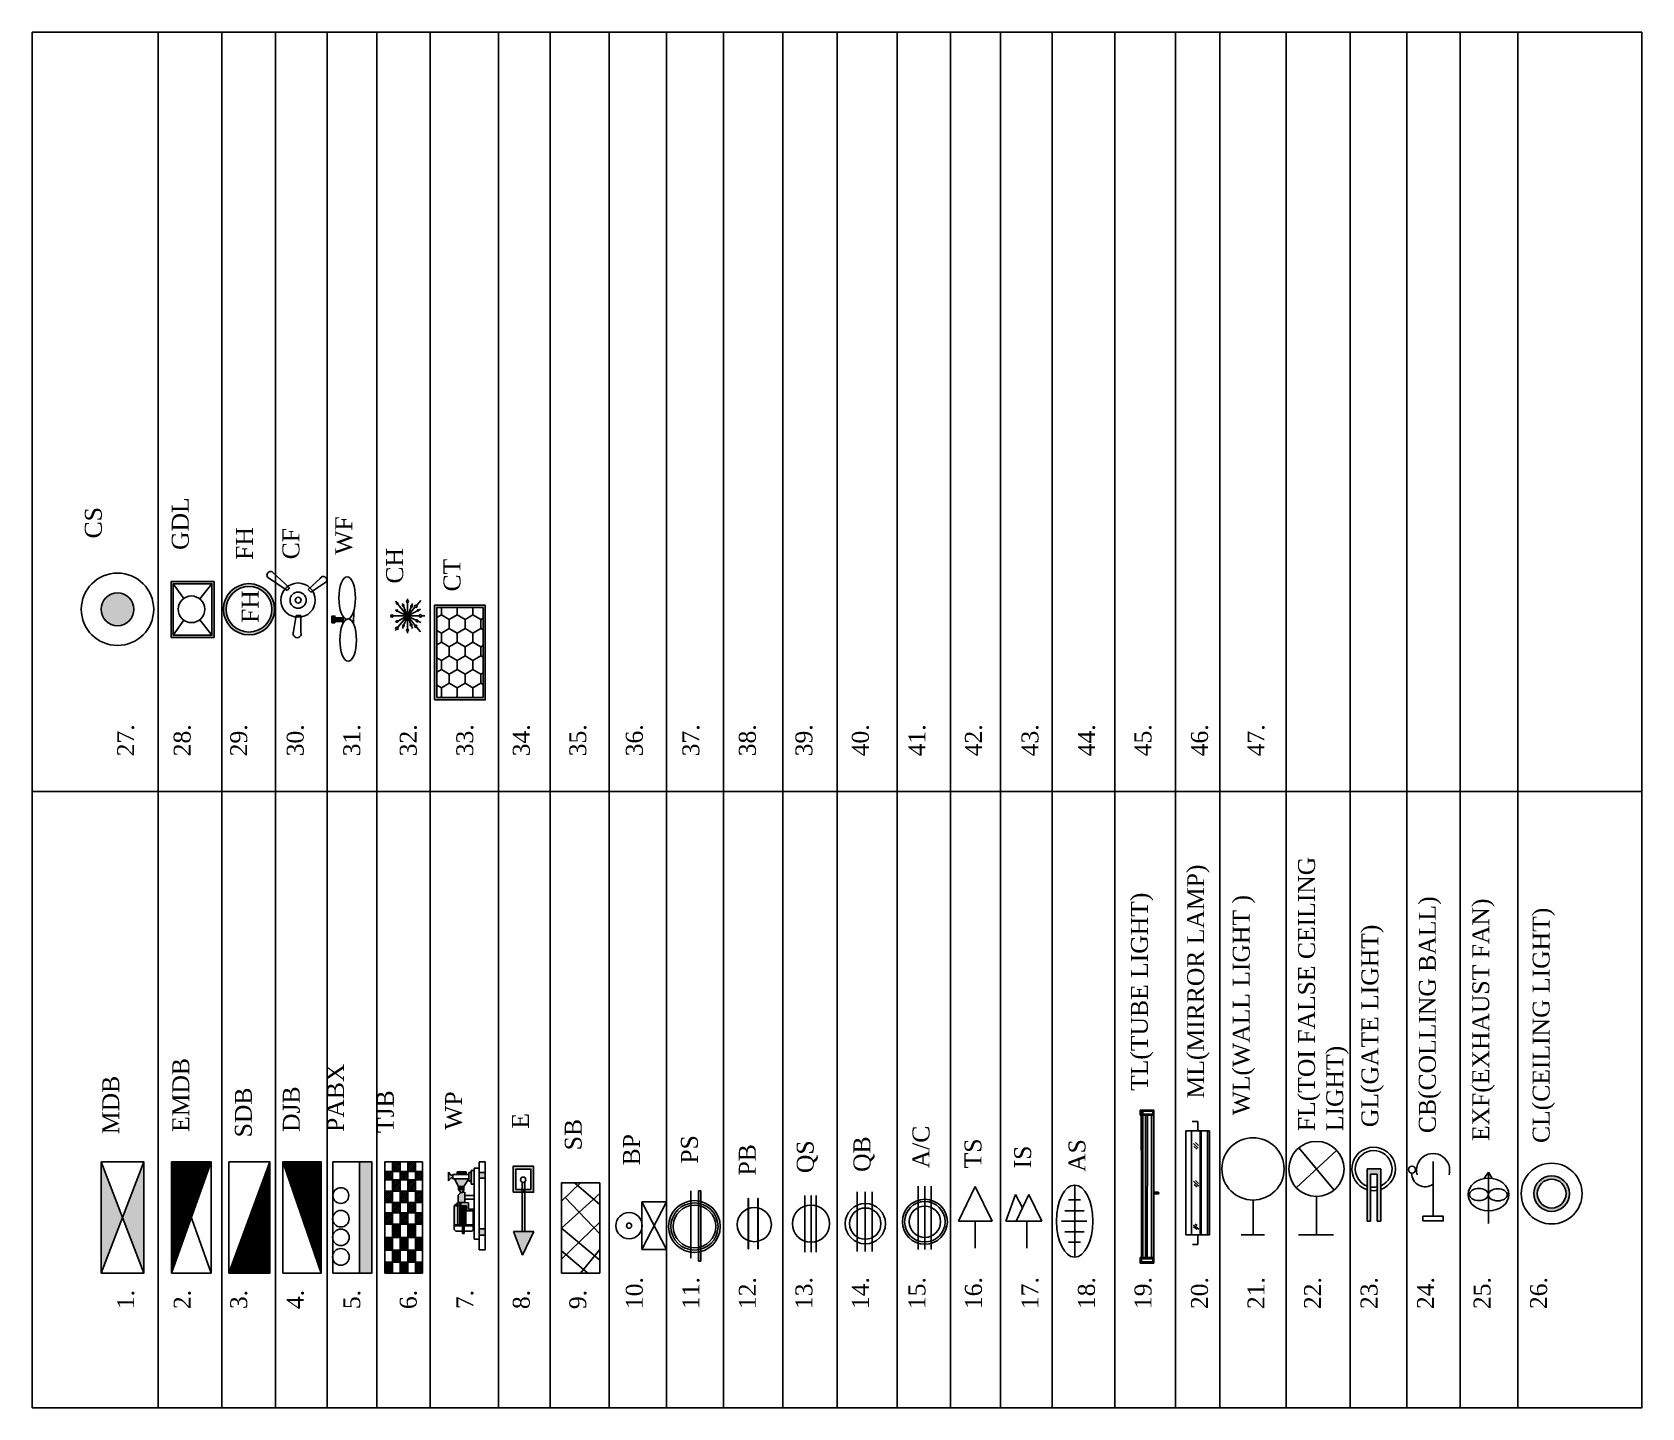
# Model space of a CAD drawing. Header units: inches. Extents: x -864 to 7238, y 1071 to 2315.
# Drawn here: x 6949 to 7233.9, y 1429.8 to 1673.4 of the extents above; entities that cross this region are included whole.
import ezdxf

# ---------------------------------------------------------------- set-up
doc = ezdxf.new("R2010")
doc.units = ezdxf.units.IN
for name, color, linetype in [('AC', 52, 'Continuous'), ('AS', 11, 'Continuous'), ('BP', 6, 'Continuous'), ('CL', 20, 'Continuous'), ('CS', 90, 'Continuous'), ('DJB', 130, 'Continuous'), ('Door', 201, 'Continuous'), ('E', 10, 'Continuous'), ('EMDB', 90, 'Continuous'), ('EXF', 184, 'Continuous'), ('FL', 10, 'Continuous'), ('GDL', 244, 'Continuous'), ('IS', 193, 'Continuous'), ('Layer1', 6, 'Continuous'), ('MDB', 1, 'Continuous'), ('PABX', 66, 'Continuous'), ('PB', 170, 'Continuous'), ('PS', 22, 'Continuous'), ('QB', 40, 'Continuous'), ('QS', 20, 'Continuous'), ('SB', 5, 'Continuous'), ('SDB', 14, 'Continuous'), ('tj', 106, 'Continuous'), ('TJB', 16, 'Continuous'), ('TL', 6, 'Continuous'), ('TS', 21, 'Continuous'), ('WL', 130, 'Continuous')]:
    doc.layers.add(name, color=color, linetype=linetype)
doc.styles.get("Standard").update_dxf_attribs({"font": 'times.ttf'})
pattern_1 = [(135, (7131.7482, 1248.16971), (-0.08838835, -0.08838835), [])]

# ---------------------------------------------------------------- blocks, each defined once
blk = doc.blocks.new('CF')
for p, q in [((6037.72, 1830.31), (6039.92, 1833.58)), ((6038.16, 1829.89), (6040.97, 1832.88)), ((6033.29, 1828.68), (6030.07, 1829.25)), ((6037.72, 1830.31), (6038.16, 1829.89)), ((6029.84, 1827.84), (6029.83, 1827.84)), ((6033.29, 1827.89), (6030.33, 1827.85)), ((6033.29, 1828.68), (6033.29, 1827.89)), ((6037.88, 1826.54), (6037.39, 1826.07)), ((6037.39, 1826.07), (6039.04, 1823.62)), ((6037.88, 1826.54), (6039.82, 1824.44))]:
    blk.add_line(p, q)
for radius in [3.04, 1.43, 0.523]:
    blk.add_circle((6035.99, 1828.35), radius)
for centre, radius, start, end in [((6040.43, 1833.24), 0.633, 316.8291, 156.5651), ((6030.07, 1828.52), 0.723, 70.015, 290.2697), ((6039.58, 1823.89), 0.604, 205.9029, 67.2743)]:
    blk.add_arc(centre, radius, start, end)
at = {"insert": (6043.22, 1831.13), "char_height": 3, "width": 24.2063, "attachment_point": 1}
blk.add_mtext('{\\fTimes New Roman|b0|i0|c0|p18;CF}', dxfattribs=at)

msp = doc.modelspace()

# ---------------------------------------------------------------- hatches: boundary and pattern name
at = {"layer": 'BP'}
h = msp.add_hatch(color=256, dxfattribs=at)
h.paths.add_polyline_path([(7029.21, 1555.14), (7029.21, 1571.89), (7020.21, 1571.89), (7020.21, 1555.14)])
h.paths.add_polyline_path([(7028.81, 1555.54), (7028.81, 1571.49), (7020.61, 1571.49), (7020.61, 1555.54)], flags=16)
h = msp.add_hatch(dxfattribs=at)
h.set_pattern_fill('HONEY', color=256, scale=12.907929, angle=90, style=0)
h.set_pattern_definition([(90, (8365.6556, -2428.0518), (-1.3973243, 2.4202367), [1.6134911, -3.2269823]), (210, (8365.6556, -2428.0518), (-1.39732432, -2.4202367), [1.6134911, -3.2269823]), (150, (8365.6556, -2428.0518), (-2.79464864, 5e-09), [-3.2269823, 1.6134911])])
h.paths.add_polyline_path([(7020.61, 1571.49), (7020.61, 1555.54), (7028.81, 1555.54), (7028.81, 1571.49)])
at = {"layer": 'CL'}
h = msp.add_hatch(color=256, dxfattribs=at)
h.paths.add_polyline_path([(7221.07, 1467.73, 1), (7214.77, 1467.73, 1)])
h.paths.add_polyline_path([(7220.47, 1467.73, 1), (7215.37, 1467.73, 1)], flags=16)
at = {"layer": 'CS'}
msp.add_hatch(color=256, dxfattribs=at).paths.add_polyline_path([(6961.21, 1571.18, 1), (6967.03, 1571.18, 1)])
at = {"layer": 'DJB'}
h = msp.add_hatch(color=256, dxfattribs=at)
h.paths.add_polyline_path([(6991.93, 1571.18, 1), (6982.85, 1571.18, 1)])
h.paths.add_polyline_path([(6991.43, 1571.18, 1), (6983.35, 1571.18, 1)], flags=16)
h.paths.add_polyline_path([(6985.34, 1568.02), (6985.34, 1575.02), (6989.84, 1575.02), (6989.84, 1568.02)], flags=8)
h = msp.add_hatch(dxfattribs=at)
h.set_pattern_fill('ANSI31', color=256, angle=90, style=0)
h.set_pattern_definition(pattern_1)
h.paths.add_polyline_path([(7000.19, 1473.34), (6993.37, 1473.34), (7000.19, 1453.66)])
at = {"layer": 'E'}
h = msp.add_hatch(color=256, dxfattribs=at)
h.paths.add_polyline_path([(7034.62, 1468.47), (7034.62, 1472.07), (7037.24, 1472.07), (7037.24, 1468.47), (7036.19, 1468.47), (7036.19, 1467.97), (7037.74, 1467.97), (7037.74, 1472.57), (7034.12, 1472.57), (7034.12, 1467.97), (7035.75, 1467.97), (7035.75, 1468.47)])
h.paths.add_polyline_path([(7035.75, 1469.76), (7035.75, 1468.47), (7036.19, 1468.47), (7036.19, 1469.82, -0.164945), (7035.91, 1469.73, -0.087892)], flags=17)
h.paths.add_polyline_path([(7035.75, 1467.97), (7035.75, 1461.01), (7036.19, 1461.01), (7036.19, 1467.97)])
h.paths.add_polyline_path([(7034.18, 1461.01), (7035.8, 1456.83), (7037.81, 1461.01)])
msp.add_hatch(color=256, dxfattribs=at).paths.add_polyline_path([(7035.75, 1468.47), (7035.75, 1467.97), (7036.19, 1467.97), (7036.19, 1468.47)])
at = {"layer": 'EMDB'}
h = msp.add_hatch(dxfattribs=at)
h.set_pattern_fill('ANSI35', color=256, angle=90, style=0)
h.set_pattern_definition([(135, (7131.7482, 1248.16971), (-0.1767767, -0.1767767), []), (135, (7131.7482, 1248.3465), (-0.1767767, -0.1767767), [0.3125, -0.0625, 0, -0.0625])])
h.paths.add_polyline_path([(6973.7, 1473.34), (6973.7, 1453.66), (6977.19, 1463.5)])
h.paths.add_polyline_path([(6973.7, 1473.34), (6977.19, 1463.5), (6980.67, 1473.34)])
at = {"layer": 'GDL'}
h = msp.add_hatch(color=256, dxfattribs=at)
h.paths.add_polyline_path([(6981.22, 1566.19), (6981.22, 1576.1), (6973.59, 1576.1), (6973.59, 1566.19)])
h.paths.add_polyline_path([(6980.82, 1566.59), (6980.82, 1575.7), (6973.99, 1575.7), (6973.99, 1566.59)], flags=16)
at = {"layer": 'Layer1'}
h = msp.add_hatch(color=256, dxfattribs=at)
h.paths.add_polyline_path([(7002.59, 1569.51), (7002.59, 1569.04), (7004.03, 1569.04), (7004.04, 1569.25), (7004.04, 1569.69), (7003.61, 1569.69), (7003.61, 1569.51)])
h.paths.add_polyline_path([(7002.07, 1569.99), (7002.07, 1568.79), (7002.59, 1568.79), (7002.59, 1569.99)])
at = {"layer": 'MDB'}
h = msp.add_hatch(color=256, dxfattribs=at)
edge = h.paths.add_edge_path()
edge.add_arc((7015.44, 1570), 0.0566, 0, 360)
edge = h.paths.add_edge_path()
edge.add_arc((7015.44, 1567.47), 0.184, 0, 360)
edge = h.paths.add_edge_path()
edge.add_arc((7014.74, 1568.29), 0.139, 0, 360)
edge = h.paths.add_edge_path()
edge.add_arc((7013.57, 1567.81), 0.232, 0, 360)
edge = h.paths.add_edge_path()
edge.add_arc((7013.58, 1569.03), 0.148, 0, 360)
edge = h.paths.add_edge_path()
edge.add_arc((7012.68, 1570), 0.195, 0, 360)
edge = h.paths.add_edge_path()
edge.add_arc((7013.57, 1570.94), 0.136, 0, 360)
edge = h.paths.add_edge_path()
edge.add_arc((7013.65, 1572.21), 0.132, 0, 360)
edge = h.paths.add_edge_path()
edge.add_arc((7014.67, 1571.88), 0.133, 0, 360)
edge = h.paths.add_edge_path()
edge.add_arc((7015.44, 1572.57), 0.175, 0, 360)
edge = h.paths.add_edge_path()
edge.add_arc((7016.16, 1571.72), 0.158, 0, 360)
edge = h.paths.add_edge_path()
edge.add_arc((7016.91, 1571.72), 0.22, 0, 360)
edge = h.paths.add_edge_path()
edge.add_arc((7017.32, 1570.99), 0.136, 0, 360)
edge = h.paths.add_edge_path()
edge.add_arc((7017.73, 1570), 0.233, 0, 360)
edge = h.paths.add_edge_path()
edge.add_arc((7017.13, 1569.15), 0.161, 0, 360)
edge = h.paths.add_edge_path()
edge.add_arc((7016.91, 1568.17), 0.191, 0, 360)
edge = h.paths.add_edge_path()
edge.add_arc((7016.08, 1568.42), 0.142, 0, 360)
h = msp.add_hatch(color=256, dxfattribs=at)
h.paths.add_polyline_path([(6961.24, 1473.34), (6961.24, 1453.66), (6965.01, 1463.5)])
h.paths.add_polyline_path([(6965.01, 1463.5), (6968.79, 1453.66), (6968.79, 1473.34)])
at = {"layer": 'PABX'}
msp.add_hatch(color=256, dxfattribs=at).paths.add_polyline_path([(7006.94, 1473.34), (7006.94, 1453.66), (7009.15, 1453.66), (7009.15, 1473.34)])
at = {"layer": 'PB'}
h = msp.add_hatch(color=256, dxfattribs=at)
h.paths.add_polyline_path([(7075.71, 1459.43), (7075.71, 1458, 1), (7075.81, 1458), (7075.81, 1459.39, -0.008971)])
h.paths.add_polyline_path([(7077.41, 1459.29), (7077.41, 1458, 1), (7077.51, 1458), (7077.51, 1459.31, -0.008622)])
h.paths.add_polyline_path([(7075.71, 1465.06), (7075.71, 1459.43, 0.008971), (7075.81, 1459.39), (7075.81, 1465.1, 0.008971)])
h.paths.add_polyline_path([(7077.41, 1465.2), (7077.41, 1459.29, 0.008622), (7077.51, 1459.31), (7077.51, 1465.18, 0.008622)])
h.paths.add_polyline_path([(7075.71, 1466.82), (7075.71, 1465.06, -0.008971), (7075.81, 1465.1), (7075.81, 1466.82, 1)])
h.paths.add_polyline_path([(7077.41, 1466.82), (7077.41, 1465.2, -0.008622), (7077.51, 1465.18), (7077.51, 1466.82, 1)])
at = {"layer": 'PS'}
h = msp.add_hatch(color=256, dxfattribs=at)
h.paths.add_polyline_path([(7066.96, 1457.39), (7066.96, 1455.79), (7067.36, 1455.79), (7067.36, 1457.47, -0.02234)])
h.paths.add_polyline_path([(7066.96, 1457.79), (7066.96, 1457.39, 0.02234), (7067.36, 1457.47), (7067.36, 1457.89, -0.024593)])
h.paths.add_polyline_path([(7066.96, 1458.2), (7066.96, 1457.79, 0.024593), (7067.36, 1457.89), (7067.36, 1458.3, -0.027368)])
h.paths.add_polyline_path([(7066.96, 1465.61), (7066.96, 1458.2, 0.027368), (7067.36, 1458.3), (7067.36, 1465.5, 0.027368)])
h.paths.add_polyline_path([(7066.96, 1466.01), (7066.96, 1465.61, -0.027368), (7067.36, 1465.5), (7067.36, 1465.92, 0.024593)])
h.paths.add_polyline_path([(7066.96, 1466.42), (7066.96, 1466.01, -0.024593), (7067.36, 1465.92), (7067.36, 1466.34, 0.02234)])
h.paths.add_polyline_path([(7066.96, 1468.2), (7066.96, 1466.42, -0.02234), (7067.36, 1466.34), (7067.36, 1468.2)])
at = {"layer": 'SDB'}
h = msp.add_hatch(dxfattribs=at)
h.set_pattern_fill('ANSI31', color=256, angle=90, style=0)
h.set_pattern_definition(pattern_1)
h.paths.add_polyline_path([(6991.08, 1473.34), (6983.85, 1453.66), (6991.08, 1453.66)])
at = {"layer": 'tj'}
h = msp.add_hatch(color=256, dxfattribs=at)
h.paths.add_polyline_path([(7028.13, 1461.5), (7028.13, 1460.39), (7029.16, 1460.39), (7029.16, 1461.5)])
h.paths.add_polyline_path([(7028.13, 1471.49), (7028.13, 1470.46), (7029.16, 1470.46), (7029.16, 1471.49)])
h.paths.add_polyline_path([(7023.76, 1470.33), (7024.45, 1469.01), (7025.42, 1468.99), (7026.3, 1470.33)])
h.paths.add_polyline_path([(7026.3, 1471.44), (7026.3, 1469.96), (7026.7, 1469.96), (7026.7, 1471.44)])
h.paths.add_polyline_path([(7026.7, 1471.8), (7026.7, 1469.42), (7027.24, 1469.42), (7027.24, 1471.8)])
h.paths.add_polyline_path([(7022.7, 1471.5), (7022.7, 1470.02), (7023.16, 1470.53), (7023.44, 1470.53), (7023.44, 1471.01), (7023.08, 1471.01)])
h.paths.add_polyline_path([(7024.45, 1468.43), (7024.89, 1467.95), (7025.17, 1467.95), (7025.42, 1468.43)])
h.paths.add_polyline_path([(7024.44, 1468.76), (7024.45, 1468.43), (7025.42, 1468.43), (7025.42, 1468.76)])
h.paths.add_polyline_path([(7025.17, 1467.95), (7024.89, 1467.95), (7024.43, 1467.47), (7024.43, 1466.13), (7025.58, 1466.13), (7025.58, 1467.99)])
h.paths.add_polyline_path([(7024.89, 1466.13), (7024.89, 1465.56), (7025.88, 1465.56), (7025.88, 1464.69), (7027.24, 1464.69), (7027.24, 1464.97), (7026.24, 1464.97), (7026.24, 1465.14), (7026.24, 1466.12), (7025.58, 1466.13)])
h.paths.add_polyline_path([(7024.43, 1466.13), (7024.36, 1466.07), (7024.36, 1465.56), (7024.71, 1465.56), (7024.71, 1466.13)])
h.paths.add_polyline_path([(7023.69, 1465.56), (7024.36, 1465.56), (7024.36, 1466.07)])
h.paths.add_polyline_path([(7023.69, 1465.56), (7023.69, 1462.2), (7024.36, 1462.2), (7024.36, 1465.56)])
h.paths.add_polyline_path([(7023.69, 1462.2), (7023.69, 1462), (7024.36, 1462), (7024.36, 1462.2)])
h.paths.add_polyline_path([(7025.17, 1462), (7025.17, 1461.06), (7025.47, 1461.06), (7025.47, 1462)])
h.paths.add_polyline_path([(7025.17, 1465.56), (7025.17, 1462.2), (7025.47, 1462.2), (7025.47, 1465.56)])
h.paths.add_polyline_path([(7025.17, 1461.06), (7025.17, 1460.67), (7025.47, 1460.67), (7025.47, 1461.06)])
h.paths.add_polyline_path([(7024.71, 1462.2), (7024.71, 1462), (7024.89, 1462), (7024.89, 1462.2)])
h.paths.add_polyline_path([(7024.71, 1465.56), (7024.71, 1462.2), (7024.89, 1462.2), (7024.89, 1465.56)])
h.paths.add_polyline_path([(7025.64, 1465.56), (7025.64, 1462.2), (7025.78, 1462.2), (7025.78, 1465.56)])
h.paths.add_polyline_path([(7025.64, 1462.2), (7025.64, 1462), (7025.78, 1462), (7025.78, 1462.2)])
msp.add_hatch(color=256, dxfattribs=at).paths.add_polyline_path([(7024.21, 1471.56), (7024.21, 1471.13), (7025.81, 1471.13), (7025.81, 1471.56)])
h = msp.add_hatch(color=256, dxfattribs=at)
h.paths.add_polyline_path([(7027.06, 1464.69), (7027.06, 1462.2), (7027.24, 1462.2), (7027.24, 1464.69)])
h.paths.add_polyline_path([(7027.06, 1462), (7027.06, 1461.26), (7027.24, 1461.46), (7027.24, 1462)])
h.paths.add_polyline_path([(7027.06, 1462.2), (7027.06, 1462), (7027.24, 1462), (7027.24, 1462.2)])
at = {"layer": 'TJB'}
h = msp.add_hatch(dxfattribs=at)
h.set_pattern_fill('ANSI33', color=256, angle=90, style=0)
h.set_pattern_definition([(135, (7131.7482, 1248.16971), (-0.1767767, -0.1767767), []), (135, (7131.7482, 1248.3465), (-0.1767767, -0.1767767), [0.125, -0.0625])])
h.paths.add_polyline_path([(7011.4, 1455.57), (7011.4, 1453.66), (7012.76, 1453.66), (7012.76, 1455.57)])
h.paths.add_polyline_path([(7011.4, 1459.96), (7011.4, 1457.72), (7012.76, 1457.72), (7012.76, 1459.96)])
h.paths.add_polyline_path([(7011.4, 1464.3), (7011.4, 1462.31), (7012.76, 1462.31), (7012.76, 1464.3)])
h.paths.add_polyline_path([(7011.4, 1468.16), (7011.4, 1466.18), (7012.76, 1466.18), (7012.76, 1468.16)])
h.paths.add_polyline_path([(7011.4, 1471.66), (7011.4, 1470.14), (7012.76, 1470.14), (7012.76, 1471.66)])
h.paths.add_polyline_path([(7012.76, 1457.72), (7012.76, 1455.57), (7014.12, 1455.57), (7014.12, 1457.72)])
h.paths.add_polyline_path([(7012.76, 1462.31), (7012.76, 1459.96), (7014.12, 1459.96), (7014.12, 1462.31)])
h.paths.add_polyline_path([(7012.76, 1466.18), (7012.76, 1464.3), (7014.12, 1464.3), (7014.12, 1466.18)])
h.paths.add_polyline_path([(7012.76, 1470.14), (7012.76, 1468.16), (7014.12, 1468.16), (7014.12, 1470.14)])
h.paths.add_polyline_path([(7012.76, 1473.34), (7012.76, 1471.66), (7014.12, 1471.66), (7014.12, 1473.34)])
h.paths.add_polyline_path([(7014.12, 1455.57), (7014.12, 1453.66), (7015.48, 1453.66), (7015.48, 1455.57)])
h.paths.add_polyline_path([(7014.12, 1459.96), (7014.12, 1457.72), (7015.48, 1457.72), (7015.48, 1459.96)])
h.paths.add_polyline_path([(7014.12, 1464.3), (7014.12, 1462.31), (7015.48, 1462.31), (7015.48, 1464.3)])
h.paths.add_polyline_path([(7014.12, 1468.16), (7014.12, 1466.18), (7015.48, 1466.18), (7015.48, 1468.16)])
h.paths.add_polyline_path([(7014.12, 1471.66), (7014.12, 1470.14), (7015.48, 1470.14), (7015.48, 1471.66)])
h.paths.add_polyline_path([(7015.48, 1457.72), (7015.48, 1455.57), (7016.84, 1455.57), (7016.84, 1457.72)])
h.paths.add_polyline_path([(7015.48, 1462.31), (7015.48, 1459.96), (7016.84, 1459.96), (7016.84, 1462.31)])
h.paths.add_polyline_path([(7015.48, 1466.18), (7015.48, 1464.3), (7016.84, 1464.3), (7016.84, 1466.18)])
h.paths.add_polyline_path([(7015.48, 1470.14), (7015.48, 1468.16), (7016.84, 1468.16), (7016.84, 1470.14)])
h.paths.add_polyline_path([(7015.48, 1473.34), (7015.48, 1471.66), (7016.84, 1471.66), (7016.84, 1473.34)])
h.paths.add_polyline_path([(7016.84, 1455.57), (7016.84, 1453.66), (7018.08, 1453.66), (7018.08, 1455.57)])
h.paths.add_polyline_path([(7016.84, 1459.96), (7016.84, 1457.72), (7018.08, 1457.72), (7018.08, 1459.96)])
h.paths.add_polyline_path([(7016.84, 1464.3), (7016.84, 1462.31), (7018.08, 1462.31), (7018.08, 1464.3)])
h.paths.add_polyline_path([(7016.84, 1468.16), (7016.84, 1466.18), (7018.08, 1466.18), (7018.08, 1468.16)])
h.paths.add_polyline_path([(7016.84, 1471.66), (7016.84, 1470.14), (7018.08, 1470.14), (7018.08, 1471.66)])
at = {"layer": 'TL'}
h = msp.add_hatch(color=256, dxfattribs=at)
h.paths.add_polyline_path([(7145.55, 1481.78), (7145.55, 1481.61), (7147.32, 1481.61), (7147.32, 1481.78)], flags=17)
h.paths.add_polyline_path([(7145.28, 1482.53), (7145.28, 1481.61), (7145.55, 1481.61), (7145.55, 1482.33), (7147.32, 1482.33), (7147.32, 1481.61), (7147.54, 1481.61), (7147.54, 1482.53)])
h.paths.add_polyline_path([(7145.35, 1456.43), (7145.35, 1456.2), (7147.32, 1456.2), (7147.32, 1456.43)])
h.paths.add_polyline_path([(7145.13, 1456.43), (7145.13, 1455.43), (7147.54, 1455.43), (7147.54, 1456.43), (7147.32, 1456.43), (7147.32, 1455.63), (7145.35, 1455.63), (7145.35, 1456.43)])
for points in [[(7145.13, 1482.53), (7145.13, 1481.61), (7145.28, 1481.61), (7145.28, 1481.61), (7145.55, 1481.61), (7145.55, 1482.33), (7147.32, 1482.33), (7147.32, 1481.61), (7147.54, 1481.61), (7147.54, 1482.53), (7145.28, 1482.53)], [(7147.54, 1467.99), (7147.54, 1467.67), (7148.26, 1467.67, 1), (7148.26, 1467.99), (7148.21, 1467.99)]]:
    msp.add_hatch(color=256, dxfattribs=at).paths.add_polyline_path(points)
h = msp.add_hatch(color=256, dxfattribs=at)
h.paths.add_polyline_path([(7147.09, 1481.61), (7147.09, 1456.43), (7147.54, 1456.43), (7147.54, 1481.61)])
h.paths.add_polyline_path([(7146.07, 1481.61), (7146.07, 1456.43), (7146.34, 1456.43), (7146.41, 1481.61)])
h.paths.add_polyline_path([(7145.28, 1481.61), (7145.38, 1456.43), (7145.56, 1456.43), (7145.56, 1481.61)])
h = msp.add_hatch(color=6, dxfattribs=at)
h.paths.add_polyline_path([(7155.72, 1478.83), (7155.72, 1460.43), (7155.92, 1460.43), (7155.92, 1478.83)])
h.paths.add_polyline_path([(7157.03, 1478.83), (7157.03, 1460.43), (7157.36, 1460.43), (7157.36, 1478.83)])
at = {"layer": 'WL'}
msp.add_hatch(color=256, dxfattribs=at).paths.add_polyline_path([(7186.42, 1472.1), (7185.27, 1472.1), (7185.27, 1462.85), (7185.86, 1462.85), (7185.86, 1471.18), (7187.05, 1471.18), (7187.05, 1462.85), (7187.69, 1462.85), (7187.69, 1472.1)])

# ---------------------------------------------------------------- linework, layer by layer
for p, q in [((6971.32, 1429.8), (6971.32, 1673.36)), ((6982.59, 1429.8), (6982.59, 1673.36)), ((6992.06, 1429.8), (6992.06, 1673.36)), ((7001.2, 1429.8), (7001.2, 1673.36)), ((7010.02, 1429.8), (7010.02, 1673.36)), ((7019.48, 1429.8), (7019.48, 1673.36)), ((7031.56, 1429.8), (7031.56, 1673.36)), ((7040.7, 1429.8), (7040.7, 1673.36)), ((7051.15, 1429.8), (7051.15, 1673.36)), ((7061.27, 1429.8), (7061.27, 1673.36)), ((7071.39, 1429.8), (7071.39, 1673.36)), ((7081.84, 1429.8), (7081.84, 1673.36)), ((7091.45, 1429.8), (7091.45, 1673.36)), ((7102.08, 1429.8), (7102.08, 1673.36)), ((7111.55, 1429.8), (7111.55, 1673.36)), ((7120.36, 1429.8), (7120.36, 1673.36)), ((7129.5, 1429.8), (7129.5, 1673.36)), ((7140.6, 1429.8), (7140.6, 1673.36)), ((7151.38, 1429.8), (7151.38, 1673.36)), ((7159.21, 1429.8), (7159.21, 1673.36)), ((7170.96, 1429.8), (7170.96, 1673.36)), ((7182.26, 1429.8), (7182.26, 1673.36)), ((7192.3, 1429.8), (7192.3, 1673.36)), ((7201.72, 1429.8), (7201.72, 1673.36)), ((7211.96, 1429.8), (7211.96, 1673.36)), ((6949.02, 1538.9), (7233.88, 1538.9))]:
    msp.add_line(p, q)
msp.add_lwpolyline([(6949.02, 1429.8), (6949.02, 1673.36), (7233.88, 1673.36), (7233.88, 1429.8)], close=True)
at = {"layer": 'AC'}
for p, q in [((7105.81, 1457.84), (7105.81, 1469.04)), ((7107, 1457.84), (7107, 1469.04)), ((7108.12, 1457.84), (7108.12, 1469.04)), ((7107, 1462.75), (7107, 1457.84)), ((7105.81, 1460.24), (7105.81, 1457.84)), ((7108.12, 1460.21), (7108.12, 1457.84))]:
    msp.add_line(p, q, dxfattribs=at)
for radius in [3.98, 3.58, 2.78]:
    msp.add_circle((7107, 1462.75), radius, dxfattribs=at)
at = {"layer": 'AS'}
for p, q in [((7133.51, 1456.49), (7133.51, 1469.24)), ((7133.51, 1464.67), (7131.76, 1464.67)), ((7131.76, 1464.67), (7135.17, 1464.67)), ((7133.51, 1466.64), (7132.44, 1466.64)), ((7132.44, 1466.64), (7134.56, 1466.64)), ((7133.51, 1462.86), (7131.16, 1462.86)), ((7131.16, 1462.86), (7135.66, 1462.86)), ((7133.51, 1460.97), (7131.76, 1460.97)), ((7131.76, 1460.97), (7135.17, 1460.97)), ((7133.51, 1459.15), (7132.44, 1459.15)), ((7132.44, 1459.15), (7134.56, 1459.15))]:
    msp.add_line(p, q, dxfattribs=at)
msp.add_ellipse((7133.51, 1462.86), major_axis=(0, -6.38), ratio=0.505636, dxfattribs=at)
at = {"layer": 'BP'}
for p, q in [((7056.93, 1457.86), (7061.27, 1466.25)), ((7061.27, 1457.86), (7056.93, 1466.25))]:
    msp.add_line(p, q, dxfattribs=at)
for points in [[(7020.21, 1555.14), (7020.21, 1571.89), (7029.21, 1571.89), (7029.21, 1555.14)], [(7020.61, 1555.54), (7020.61, 1571.49), (7028.81, 1571.49), (7028.81, 1555.54)], [(7056.93, 1457.86), (7056.93, 1466.25), (7061.27, 1466.25), (7061.27, 1457.86)]]:
    msp.add_lwpolyline(points, close=True, dxfattribs=at)
for radius in [2.33, 0.455]:
    msp.add_circle((7054.65, 1462.05), radius, dxfattribs=at)
at = {"layer": 'CL'}
for radius in [5.38, 3.15, 2.55]:
    msp.add_circle((7217.92, 1467.73), radius, dxfattribs=at)
at = {"layer": 'CS'}
for radius in [6.41, 2.91]:
    msp.add_circle((6964.12, 1571.18), radius, dxfattribs=at)
at = {"layer": 'DJB'}
msp.add_line((6993.37, 1473.34), (7000.19, 1453.66), dxfattribs=at)
msp.add_lwpolyline([(6993.37, 1453.66), (6993.37, 1473.34), (7000.19, 1473.34), (7000.19, 1453.66)], close=True, dxfattribs=at)
for radius in [4.54, 4.04]:
    msp.add_circle((6987.39, 1571.18), radius, dxfattribs=at)
at = {"layer": 'E'}
for p, q in [((7035.75, 1469.76), (7035.75, 1461.01)), ((7036.19, 1469.82), (7036.19, 1461.01)), ((7034.18, 1461.01), (7037.81, 1461.01)), ((7035.8, 1456.83), (7034.18, 1461.01)), ((7036.19, 1461.01), (7035.75, 1461.01)), ((7037.81, 1461.01), (7035.8, 1456.83))]:
    msp.add_line(p, q, dxfattribs=at)
for points in [[(7034.12, 1467.97), (7034.12, 1472.57), (7037.74, 1472.57), (7037.74, 1467.97)], [(7034.62, 1468.47), (7034.62, 1472.07), (7037.24, 1472.07), (7037.24, 1468.47)]]:
    msp.add_lwpolyline(points, close=True, dxfattribs=at)
msp.add_circle((7035.91, 1470.19), 0.467, dxfattribs=at)
at = {"layer": 'EMDB'}
for p, q in [((6973.7, 1453.66), (6980.67, 1473.34)), ((6980.67, 1453.66), (6973.7, 1473.34))]:
    msp.add_line(p, q, dxfattribs=at)
msp.add_lwpolyline([(6973.7, 1453.66), (6973.7, 1473.34), (6980.67, 1473.34), (6980.67, 1453.66)], close=True, dxfattribs=at)
at = {"layer": 'EXF'}
for p, q in [((7206.74, 1471.51), (7205.95, 1470.39)), ((7206.74, 1462.45), (7206.74, 1471.51)), ((7206.74, 1471.51), (7207.37, 1470.42)), ((7206.74, 1464.67), (7206.74, 1462.45))]:
    msp.add_line(p, q, dxfattribs=at)
at = {"layer": 'FL'}
for p, q in [((7176.3, 1472.1), (7173.16, 1475.84)), ((7173.16, 1475.84), (7179.44, 1468.36)), ((7172.71, 1468.78), (7179.89, 1475.41)), ((7196.93, 1463.73), (7196.93, 1473.41)), ((7176.3, 1467.21), (7176.3, 1460.43)), ((7176.3, 1460.43), (7173.15, 1460.43)), ((7173.15, 1460.43), (7179.3, 1460.43))]:
    msp.add_line(p, q, dxfattribs=at)
msp.add_lwpolyline([(7195.14, 1462.89), (7195.14, 1463.73), (7198.73, 1463.73), (7198.73, 1462.89)], close=True, dxfattribs=at)
for centre, radius in [((7176.3, 1472.1), 4.88), ((7193.21, 1471.98), 0.617)]:
    msp.add_circle(centre, radius, dxfattribs=at)
for centre, radius, start, end in [((7196.93, 1471.88), 2.94, 344.1067, 195.8933), ((7195.53, 1471.35), 2.4, 179.6469, 305.8671)]:
    msp.add_arc(centre, radius, start, end, dxfattribs=at)
at = {"layer": 'GDL'}
for p, q in [((6973.99, 1575.7), (6975.84, 1573.1)), ((6980.82, 1575.7), (6978.68, 1573.02)), ((6973.99, 1566.59), (6975.86, 1569.25)), ((6980.82, 1566.59), (6978.67, 1569.33))]:
    msp.add_line(p, q, dxfattribs=at)
for points in [[(6973.59, 1566.19), (6973.59, 1576.1), (6981.22, 1576.1), (6981.22, 1566.19)], [(6973.99, 1566.59), (6973.99, 1575.7), (6980.82, 1575.7), (6980.82, 1566.59)]]:
    msp.add_lwpolyline(points, close=True, dxfattribs=at)
msp.add_circle((6977.21, 1571.18), 2.36, dxfattribs=at)
at = {"layer": 'IS'}
for p, q in [((7121.34, 1462.86), (7123.04, 1467.59)), ((7123.04, 1467.59), (7124.27, 1465.22)), ((7123.14, 1462.86), (7125.4, 1467.59)), ((7125.4, 1467.59), (7127.67, 1462.86)), ((7123.14, 1462.86), (7121.34, 1462.86)), ((7127.67, 1462.86), (7123.14, 1462.86)), ((7125.02, 1458.05), (7125.02, 1462.86)), ((7125.02, 1462.86), (7127.67, 1462.86))]:
    msp.add_line(p, q, dxfattribs=at)
at = {"layer": 'Layer1'}
for p, q in [((7003.61, 1569.51), (7003.61, 1569.69)), ((7004.01, 1568.61), (7004.07, 1569.88)), ((7005.88, 1568.61), (7005.94, 1570.95)), ((7002.59, 1569.51), (7003.61, 1569.51))]:
    msp.add_line(p, q, dxfattribs=at)
for points in [[(7002.59, 1568.79), (7002.59, 1569.99), (7002.07, 1569.99), (7002.07, 1568.79)], [(7004.04, 1569.04), (7004.04, 1569.69), (7002.59, 1569.69), (7002.59, 1569.04)]]:
    msp.add_lwpolyline(points, close=True, dxfattribs=at)
for centre in [(7004.76, 1573.18), (7004.94, 1565.73)]:
    msp.add_ellipse(centre, major_axis=(0, 3.74), ratio=0.392757, dxfattribs=at)
at = {"layer": 'MDB'}
for p, q in [((6961.24, 1453.66), (6968.79, 1473.34)), ((6968.79, 1453.66), (6961.24, 1473.34))]:
    msp.add_line(p, q, dxfattribs=at)
msp.add_lwpolyline([(6961.24, 1453.66), (6961.24, 1473.34), (6968.79, 1473.34), (6968.79, 1453.66)], close=True, dxfattribs=at)
for centre, radius in [((7015.44, 1572.57), 0.175), ((7012.68, 1570), 0.195), ((7013.57, 1570.94), 0.136), ((7013.65, 1572.21), 0.132), ((7014.67, 1571.88), 0.133), ((7015.44, 1570), 0.371), ((7015.44, 1570), 0.0566), ((7015.44, 1570), 0.00825), ((7016.16, 1571.72), 0.158), ((7016.91, 1571.72), 0.22), ((7017.32, 1570.99), 0.136), ((7017.73, 1570), 0.233), ((7013.57, 1567.81), 0.232), ((7013.58, 1569.03), 0.148), ((7014.74, 1568.29), 0.139), ((7015.44, 1567.47), 0.184), ((7016.08, 1568.42), 0.142), ((7016.91, 1568.17), 0.191), ((7017.13, 1569.15), 0.161)]:
    msp.add_circle(centre, radius, dxfattribs=at)
at = {"layer": 'PABX'}
msp.add_line((7006.94, 1453.66), (7006.94, 1473.34), dxfattribs=at)
msp.add_lwpolyline([(7002.2, 1453.66), (7002.2, 1473.34), (7009.15, 1473.34), (7009.15, 1453.66)], close=True, dxfattribs=at)
for centre, radius in [((7003.65, 1467.38), 1.4), ((7003.65, 1463.28), 1.46), ((7003.65, 1459.99), 1.47), ((7003.65, 1456.52), 1.48)]:
    msp.add_circle(centre, radius, dxfattribs=at)
at = {"layer": 'PB'}
for p, q in [((7075.71, 1458), (7075.71, 1466.82)), ((7075.71, 1466.82), (7075.71, 1466.82)), ((7075.81, 1466.82), (7075.81, 1458)), ((7077.41, 1458), (7077.41, 1466.82)), ((7077.41, 1466.82), (7077.41, 1466.82)), ((7077.51, 1466.82), (7077.51, 1458)), ((7075.71, 1459.43), (7075.71, 1458)), ((7077.41, 1459.43), (7077.41, 1458))]:
    msp.add_line(p, q, dxfattribs=at)
msp.add_circle((7076.81, 1462.24), 3.02, dxfattribs=at)
for centre, start, end in [((7075.76, 1466.82), 0, 180), ((7077.46, 1466.82), 0, 180), ((7075.76, 1458), 180, 0), ((7077.46, 1458), 180, 0)]:
    msp.add_arc(centre, 0.0508, start, end, dxfattribs=at)
at = {"layer": 'PS'}
msp.add_line((7066.96, 1468.2), (7067.36, 1468.2), dxfattribs=at)
at = {"layer": 'QB'}
for p, q in [((7095.02, 1457.49), (7095.02, 1468.02)), ((7096.46, 1457.49), (7096.46, 1468.02)), ((7097.67, 1457.49), (7097.67, 1468.02)), ((7095.02, 1460.05), (7095.02, 1457.49)), ((7096.46, 1458.84), (7096.46, 1457.49)), ((7097.67, 1459.05), (7097.67, 1457.49))]:
    msp.add_line(p, q, dxfattribs=at)
for radius in [3.57, 2.77]:
    msp.add_circle((7096.46, 1462.41), radius, dxfattribs=at)
at = {"layer": 'QS'}
for p, q in [((7085.75, 1457.35), (7085.75, 1467.38)), ((7086.85, 1457.35), (7086.85, 1467.38)), ((7087.74, 1457.35), (7087.74, 1467.38)), ((7086.85, 1462.41), (7086.85, 1457.35)), ((7085.75, 1459.31), (7085.75, 1457.35)), ((7087.74, 1459.24), (7087.74, 1457.35))]:
    msp.add_line(p, q, dxfattribs=at)
msp.add_circle((7086.85, 1462.41), 3.29, dxfattribs=at)
at = {"layer": 'SB'}
for p, q in [((7042.68, 1466.39), (7046.07, 1469.61)), ((7042.68, 1461.63), (7049.46, 1467.74)), ((7049.46, 1460.62), (7043.36, 1467.03)), ((7049.46, 1465.79), (7045, 1469.61)), ((7042.68, 1456.12), (7049.46, 1462.65)), ((7049.46, 1455.95), (7042.68, 1461.63)), ((7047.35, 1453.66), (7042.68, 1457.58)), ((7046.07, 1453.66), (7049.46, 1457.82))]:
    msp.add_line(p, q, dxfattribs=at)
msp.add_lwpolyline([(7042.68, 1453.66), (7042.68, 1469.61), (7049.46, 1469.61), (7049.46, 1453.66)], close=True, dxfattribs=at)
at = {"layer": 'SDB'}
for p, q in [((6983.85, 1453.66), (6991.08, 1473.34)), ((7066.96, 1455.79), (7067.36, 1455.79))]:
    msp.add_line(p, q, dxfattribs=at)
at = {"layer": 'SDB', "color": 22}
for p, q in [((7065.58, 1456.29), (7065.58, 1468.2)), ((7066.96, 1455.79), (7066.96, 1468.2)), ((7067.36, 1455.79), (7067.36, 1468.2)), ((7065.58, 1457.37), (7065.58, 1456.29)), ((7067.36, 1457.47), (7067.36, 1455.79))]:
    msp.add_line(p, q, dxfattribs=at)
at = {"layer": 'SDB'}
msp.add_lwpolyline([(6983.85, 1453.66), (6983.85, 1473.34), (6991.08, 1473.34), (6991.08, 1453.66)], close=True, dxfattribs=at)
at = {"layer": 'SDB', "color": 22}
for radius in [4.58, 4.58, 4.18, 3.78]:
    msp.add_circle((7066.22, 1461.9), radius, dxfattribs=at)
at = {"layer": 'tj'}
for p, q in [((7013.56, 1572.32), (7013.32, 1572.62)), ((7013.32, 1572.62), (7013.56, 1572.32)), ((7015.44, 1572.74), (7015.44, 1573.05)), ((7017.14, 1572), (7017.79, 1572.76)), ((7012.49, 1570), (7012.38, 1570)), ((7015.38, 1570), (7012.88, 1570)), ((7013.44, 1571), (7013.32, 1571.06)), ((7013.32, 1571.06), (7013.44, 1571)), ((7015.1, 1570.17), (7013.69, 1570.88)), ((7013.69, 1570.88), (7015.39, 1570.02)), ((7013.71, 1569.09), (7015.39, 1569.97)), ((7015.11, 1569.83), (7013.71, 1569.09)), ((7013.72, 1567.99), (7015.4, 1569.96)), ((7015.2, 1569.72), (7013.72, 1567.99)), ((7015.2, 1570.29), (7013.73, 1572.11)), ((7013.73, 1572.11), (7015.4, 1570.04)), ((7014.54, 1572.19), (7014.61, 1572)), ((7014.72, 1571.75), (7015.41, 1570.05)), ((7015.32, 1569.64), (7014.79, 1568.42)), ((7015.39, 1570.02), (7015.1, 1570.17)), ((7015.39, 1569.97), (7015.11, 1569.83)), ((7015.2, 1570.29), (7015.4, 1570.04)), ((7015.4, 1569.96), (7015.2, 1569.72)), ((7015.44, 1570.05), (7015.44, 1572.39)), ((7015.44, 1569.94), (7015.44, 1567.65)), ((7015.46, 1569.95), (7015.58, 1569.65)), ((7015.47, 1570.04), (7016.76, 1571.55)), ((7015.68, 1570.28), (7015.47, 1570.04)), ((7015.47, 1569.95), (7016.79, 1568.32)), ((7015.49, 1570.02), (7016.88, 1570.75)), ((7015.49, 1570), (7017.5, 1570)), ((7015.49, 1569.97), (7016.89, 1569.27)), ((7015.58, 1569.65), (7016.03, 1568.56)), ((7015.62, 1570.32), (7016.11, 1571.58)), ((7015.68, 1570.28), (7015.68, 1570.28)), ((7016.22, 1571.87), (7016.34, 1572.19)), ((7016.88, 1570.75), (7017.2, 1570.92)), ((7017.05, 1571.89), (7017.14, 1572)), ((7017.44, 1571.05), (7017.76, 1571.22)), ((7017.96, 1570), (7018.49, 1570)), ((7013.42, 1567.63), (7013.25, 1567.43)), ((7013.25, 1567.43), (7013.42, 1567.63)), ((7013.45, 1568.96), (7013.34, 1568.9)), ((7013.34, 1568.9), (7013.45, 1568.96)), ((7014.68, 1568.16), (7014.53, 1567.81)), ((7015.44, 1567.29), (7015.44, 1566.94)), ((7016.14, 1568.29), (7016.34, 1567.8)), ((7016.89, 1569.27), (7016.98, 1569.22)), ((7017.03, 1568.02), (7017.09, 1567.95)), ((7017.09, 1567.95), (7017.72, 1567.18)), ((7017.27, 1569.08), (7017.78, 1568.82)), ((7022.7, 1470.02), (7022.7, 1471.5)), ((7022.7, 1471.5), (7023.08, 1471.01)), ((7023.16, 1470.53), (7022.7, 1470.02)), ((7023.08, 1471.01), (7023.44, 1471.01)), ((7023.44, 1470.53), (7023.16, 1470.53)), ((7023.44, 1470.33), (7023.44, 1471.13)), ((7023.44, 1471.13), (7026.3, 1471.13)), ((7026.3, 1470.33), (7023.44, 1470.33)), ((7023.76, 1470.33), (7024.45, 1469.01)), ((7024.21, 1471.13), (7024.21, 1471.56)), ((7024.21, 1471.56), (7025.81, 1471.56)), ((7026.3, 1470.33), (7025.42, 1468.99)), ((7025.81, 1471.56), (7025.81, 1471.13)), ((7026.3, 1469.96), (7026.3, 1471.44)), ((7026.3, 1471.44), (7026.7, 1471.44)), ((7026.7, 1469.96), (7026.3, 1469.96)), ((7027.24, 1471.8), (7026.7, 1471.8)), ((7026.7, 1471.8), (7026.7, 1469.42)), ((7027.24, 1459.67), (7027.24, 1472.23)), ((7027.24, 1472.23), (7028.13, 1472.23)), ((7028.13, 1471.49), (7029.16, 1471.49)), ((7028.13, 1470.46), (7029.16, 1470.46)), ((7024.89, 1467.95), (7024.43, 1467.47)), ((7024.43, 1467.47), (7024.43, 1466.13)), ((7024.45, 1469.01), (7024.44, 1468.76)), ((7024.44, 1468.76), (7025.42, 1468.76)), ((7024.45, 1468.43), (7024.44, 1468.76)), ((7025.42, 1468.99), (7024.45, 1469.01)), ((7025.42, 1468.43), (7024.45, 1468.43)), ((7024.45, 1468.43), (7024.89, 1467.95)), ((7024.89, 1467.95), (7025.17, 1467.95)), ((7024.93, 1468.76), (7024.94, 1469)), ((7025.17, 1467.95), (7025.42, 1468.43)), ((7025.58, 1467.99), (7025.17, 1467.95)), ((7025.42, 1468.76), (7025.42, 1468.99)), ((7025.42, 1468.76), (7025.42, 1468.43)), ((7025.58, 1466.13), (7025.58, 1467.99)), ((7025.58, 1467.39), (7027.24, 1467.39)), ((7026.7, 1469.42), (7027.24, 1469.42)), ((7024.43, 1466.13), (7023.69, 1465.56)), ((7023.69, 1465.56), (7023.69, 1462)), ((7023.69, 1465.56), (7025.88, 1465.56)), ((7024.36, 1462), (7024.36, 1466.07)), ((7024.43, 1466.13), (7025.58, 1466.13)), ((7024.71, 1462), (7024.71, 1466.13)), ((7024.89, 1462), (7024.89, 1466.13)), ((7025.17, 1461.06), (7025.17, 1465.56)), ((7025.47, 1461.06), (7025.47, 1465.56)), ((7025.58, 1466.72), (7027.24, 1466.72)), ((7026.24, 1466.12), (7025.58, 1466.13)), ((7025.64, 1462), (7025.64, 1465.56)), ((7025.78, 1462), (7025.78, 1465.56)), ((7025.88, 1465.56), (7025.88, 1464.69)), ((7025.88, 1464.69), (7027.24, 1464.69)), ((7026.24, 1465.14), (7026.24, 1466.12)), ((7026.24, 1464.97), (7026.24, 1465.14)), ((7026.24, 1465.14), (7026.24, 1465.14)), ((7027.24, 1464.97), (7026.24, 1464.97)), ((7027.06, 1461.26), (7027.06, 1464.97)), ((7027.24, 1462), (7027.24, 1464.97)), ((7023.69, 1462.2), (7027.24, 1462.2)), ((7023.69, 1462), (7027.24, 1462)), ((7023.69, 1462), (7023.69, 1461.83)), ((7023.69, 1461.83), (7023.69, 1461.39)), ((7023.69, 1461.39), (7023.99, 1461.06)), ((7026.88, 1461.06), (7027.24, 1461.46)), ((7028.13, 1461.5), (7029.16, 1461.5)), ((7023.99, 1461.06), (7026.88, 1461.06)), ((7025.17, 1461.06), (7025.17, 1461.06)), ((7025.17, 1461.06), (7025.17, 1460.67)), ((7025.17, 1460.67), (7025.47, 1460.67)), ((7025.47, 1460.67), (7025.47, 1461.06)), ((7027.24, 1459.67), (7028.13, 1459.67)), ((7028.13, 1460.39), (7029.16, 1460.39)), ((7028.13, 1459.67), (7028.13, 1457.78)), ((7029.16, 1457.78), (7029.16, 1460.39)), ((7028.13, 1457.78), (7029.16, 1457.78))]:
    msp.add_line(p, q, dxfattribs=at)
msp.add_lwpolyline([(7029.16, 1460.39), (7029.16, 1473.34), (7028.13, 1473.34), (7028.13, 1459.67)], dxfattribs=at)
at = {"layer": 'TJB'}
for p, q in [((7012.76, 1453.66), (7012.76, 1473.34)), ((7014.12, 1453.66), (7014.12, 1473.34)), ((7015.48, 1453.66), (7015.48, 1473.34)), ((7016.84, 1453.66), (7016.84, 1473.34)), ((7011.4, 1471.66), (7018.08, 1471.66)), ((7011.4, 1470.14), (7018.08, 1470.14)), ((7011.4, 1468.16), (7018.08, 1468.16)), ((7011.4, 1466.18), (7018.08, 1466.18)), ((7011.4, 1464.3), (7018.08, 1464.3)), ((7011.4, 1462.31), (7018.08, 1462.31)), ((7011.4, 1459.96), (7018.08, 1459.96)), ((7011.4, 1457.72), (7018.08, 1457.72)), ((7011.4, 1455.57), (7018.08, 1455.57))]:
    msp.add_line(p, q, dxfattribs=at)
msp.add_lwpolyline([(7011.4, 1453.66), (7011.4, 1473.34), (7018.08, 1473.34), (7018.08, 1453.66)], close=True, dxfattribs=at)
at = {"layer": 'TL', "color": 6}
for p, q in [((7145.13, 1482.53), (7145.13, 1481.61)), ((7145.13, 1482.53), (7145.28, 1482.53)), ((7145.13, 1481.61), (7145.28, 1481.61)), ((7147.54, 1482.53), (7145.28, 1482.53)), ((7145.28, 1482.53), (7145.28, 1482.53)), ((7145.28, 1481.61), (7147.54, 1481.61)), ((7145.38, 1456.43), (7145.28, 1481.61)), ((7147.32, 1482.33), (7145.55, 1482.33)), ((7145.55, 1482.33), (7145.55, 1481.61)), ((7145.55, 1481.78), (7147.32, 1481.78)), ((7145.55, 1481.61), (7147.32, 1481.61)), ((7145.56, 1456.43), (7145.56, 1481.61)), ((7146.07, 1456.43), (7146.07, 1481.61)), ((7146.34, 1456.43), (7146.41, 1481.61)), ((7147.09, 1456.43), (7147.09, 1481.61)), ((7147.32, 1481.61), (7147.32, 1482.33)), ((7147.54, 1455.43), (7147.54, 1482.53)), ((7154.17, 1460.43), (7154.17, 1478.83)), ((7155.28, 1480.48), (7154.28, 1480.48)), ((7155.28, 1478.83), (7155.28, 1480.48)), ((7155.72, 1460.43), (7155.72, 1478.83)), ((7155.92, 1460.43), (7155.92, 1478.83)), ((7157.03, 1460.43), (7157.03, 1478.83)), ((7154.53, 1476.58), (7155.37, 1475.8)), ((7154.57, 1476.05), (7155.1, 1475.57)), ((7154.89, 1476.79), (7155.41, 1476.22)), ((7154.56, 1469.92), (7155.47, 1469.04)), ((7154.92, 1470.03), (7155.4, 1469.54)), ((7147.54, 1467.99), (7148.26, 1467.99)), ((7147.54, 1467.67), (7148.26, 1467.67)), ((7148.21, 1467.99), (7148.26, 1467.99)), ((7154.67, 1469.37), (7155.21, 1468.93)), ((7145.35, 1455.63), (7145.35, 1463.05)), ((7145.35, 1463.05), (7145.35, 1456.2)), ((7154.53, 1462.13), (7155.48, 1461.46)), ((7154.55, 1461.86), (7155.16, 1461.46)), ((7154.84, 1462.3), (7155.16, 1462.07)), ((7155.28, 1458.71), (7154.36, 1458.71)), ((7155.28, 1460.43), (7155.28, 1458.71)), ((7145.13, 1455.43), (7145.13, 1456.43)), ((7145.13, 1456.43), (7147.54, 1456.43)), ((7145.35, 1456.2), (7147.32, 1456.2)), ((7147.32, 1455.63), (7145.35, 1455.63)), ((7147.32, 1456.43), (7147.32, 1455.63)), ((7145.13, 1455.43), (7147.54, 1455.43))]:
    msp.add_line(p, q, dxfattribs=at)
msp.add_lwpolyline([(7153.21, 1460.43), (7153.21, 1478.83), (7157.36, 1478.83), (7157.36, 1460.43)], close=True, dxfattribs=at)
msp.add_arc((7148.26, 1467.83), 0.16, 270, 90, dxfattribs=at)
at = {"layer": 'TL'}
for centre, major_axis, ratio in [((7206.74, 1467.56), (-3.6, 0), 0.804677), ((7205.05, 1467.58), (1.68, 0), 0.638554), ((7208.39, 1467.53), (1.68, 0), 0.638554)]:
    msp.add_ellipse(centre, major_axis=major_axis, ratio=ratio, dxfattribs=at)
at = {"layer": 'TS'}
for p, q in [((7112.93, 1462.86), (7115.93, 1469)), ((7118.93, 1462.86), (7115.93, 1469)), ((7115.93, 1462.86), (7112.93, 1462.86)), ((7112.93, 1462.86), (7115.93, 1462.86)), ((7115.93, 1458.05), (7115.93, 1462.86)), ((7115.93, 1462.86), (7118.93, 1462.86))]:
    msp.add_line(p, q, dxfattribs=at)
at = {"layer": 'WL'}
for p, q in [((7186.42, 1472.1), (7185.27, 1472.1)), ((7185.27, 1472.1), (7185.27, 1462.85)), ((7187.05, 1471.18), (7185.86, 1471.18)), ((7185.86, 1471.18), (7185.86, 1462.85)), ((7186.42, 1472.1), (7187.69, 1472.1)), ((7187.05, 1462.85), (7187.05, 1471.18)), ((7187.69, 1472.1), (7187.69, 1462.85)), ((7165.07, 1466.48), (7165.07, 1466.59)), ((7165.07, 1460.43), (7165.07, 1466.48)), ((7185.86, 1462.85), (7185.27, 1462.85)), ((7187.69, 1462.85), (7187.05, 1462.85)), ((7163, 1460.43), (7167.13, 1460.43))]:
    msp.add_line(p, q, dxfattribs=at)
msp.add_circle((7165.07, 1472.1), 5.51, dxfattribs=at)
for radius, start, end in [(3.85, 289.31, 252.5879), (3.25, 293.0674, 249.2333), (3.25, 260.1399, 281.268), (3.85, 261.6903, 279.492)]:
    msp.add_arc((7186.42, 1472.1), radius, start, end, dxfattribs=at)

# ---------------------------------------------------------------- block references
at = {"layer": 'Door', "rotation": 90}
msp.add_blockref('CF', (8824.43, -4463.19), dxfattribs=at)

# ---------------------------------------------------------------- texts
at = {"char_height": 3, "attachment_point": 1, "rotation": 90}
for s, insert, width in [('{\\fTimes New Roman|b0|i0|c0|p18;GDL}', (6973.72, 1581.69), 21.4146), ('{\\fTimes New Roman|b0|i0|c0|p18;WF}', (7002.65, 1580.85), 19.91), ('{\\fTimes New Roman|b0|i0|c0|p18;FH}', (6985.08, 1579.94), 14.8591), ('{\\fTimes New Roman|b0|i0|c0|p18;CH}', (7011.66, 1575.74), 21.7934), ('{\\fTimes New Roman|b0|i0|c0|p18;CT}', (7021.81, 1574.34), 30.7752), ('{\\fTimes New Roman|b0|i0|c0|p18;27.\\P\\P28.\\P\\P29.\\P\\P30.\\P\\P31.\\P\\P32.\\P\\P33.\\P\\P34.\\P\\P35.\\P\\P36.\\P\\P37.\\P\\P38.\\P\\P39.\\P\\P40.\\P\\P41.\\P\\P42.\\P\\P43.\\P\\P44.\\P\\P45.\\P\\P46.\\P\\P47.}', (6964.06, 1545.15), 80.909), ('{\\fTimes New Roman|b0|i0|c0|p18;FL(TOI FALSE CEILING LIGHT)}', (7173.04, 1478.79), 60.1127), ('{\\fTimes New Roman|b0|i0|c0|p18;ML(MIRROR LAMP)}', (7153.42, 1484.57), 47.4858), ('{\\fTimes New Roman|b0|i0|c0|p18;TL(TUBE LIGHT)}', (7143.47, 1485.91), 49.7901), ('{\\fTimes New Roman|b0|i0|c0|p18;WL(WALL LIGHT )}', (7161.48, 1481.59), 53.6186), ('{\\fTimes New Roman|b0|i0|c0|p18;CB(COLLING BALL)}', (7194.42, 1478.44), 46.7849), ('{\\fTimes New Roman|b0|i0|c0|p18;EXF(EXHAUST FAN)}', (7203.88, 1477.04), 49.0628), ('{\\fTimes New Roman|b0|i0|c0|p18;CL(CEILING LIGHT)}', (7214.56, 1476.69), 51.3407), ('{\\fTimes New Roman|b0|i0|c0|p18;GL(GATE LIGHT)}', (7184.25, 1479.49), 55.7213), ('{\\fTimes New Roman|b0|i0|c0|p18;1.\\P\\P2.\\P\\P3.\\P\\P4.\\P\\P5.\\P\\P6.\\P\\P7.\\P\\P8.\\P\\P9.\\P\\P10.\\P\\P11.\\P\\P12.\\P\\P13.\\P\\P14.\\P\\P15.\\P\\P16.\\P\\P17.\\P\\P18.\\P\\P19.\\P\\P20.\\P\\P21.\\P\\P22.\\P\\P23.\\P\\P24.\\P\\P25.\\P\\P26.}', (6964.06, 1447.28), 65.9484)]:
    msp.add_mtext(s, dxfattribs=dict(at, insert=insert, width=width))
at = {"color": 0, "char_height": 3, "attachment_point": 1, "rotation": 90}
for s, insert, width in [('{\\fTimes New Roman|b0|i0|c0|p18;PABX}', (7001.2, 1478.65), 11.4494), ('{\\fTimes New Roman|b0|i0|c0|p18;DJB }', (6993.37, 1478.65), 12.7852), ('{\\fTimes New Roman|b0|i0|c0|p18;TJB}', (7010.02, 1478.46), 11.2586), ('{\\fTimes New Roman|b0|i0|c0|p18;WP}', (7022.09, 1479.03), 14.6935), ('{\\fTimes New Roman|b0|i0|c0|p18;E}', (7033.92, 1479.22), 10.877), ('{\\fTimes New Roman Baltic|b0|i0|c0|p18;SB}', (7043.27, 1475.4), 12.976), ('{\\fTimes New Roman|b0|i0|c0|p18;A/C}', (7104.81, 1472.2), 9.2016), ('{\\fTimes New Roman|b0|i0|c0|p18;BP}', (7053.58, 1472.73), 16.2201), ('{\\fTimes New Roman|b0|i0|c0|p18;QS}', (7084.32, 1471.36), 10.4564), ('{\\fTimes New Roman|b0|i0|c0|p18;QB}', (7094.36, 1471.57), 11.9203), ('{\\fTimes New Roman|b0|i0|c0|p18;TS}', (7114.01, 1472.2), 9.6199), ('{\\fTimes New Roman|b0|i0|c0|p18;IS}', (7122.8, 1472.2), 9.4107), ('{\\fTimes New Roman|b0|i0|c0|p18;AS}', (7132.42, 1471.57), 10.4564)]:
    msp.add_mtext(s, dxfattribs=dict(at, insert=insert, width=width))
at = {"layer": 'AS', "char_height": 3, "attachment_point": 1, "rotation": 90}
for s, insert, width in [('{\\fTimes New Roman|b0|i0|c0|p18;\\C0;PS}', (7063.83, 1473.03), 9.4107), ('{\\fTimes New Roman|b0|i0|c0|p18;\\C0;PB}', (7074.07, 1470.94), 11.0838)]:
    msp.add_mtext(s, dxfattribs=dict(at, insert=insert, width=width))
at = {"layer": 'BP', "char_height": 3, "attachment_point": 1, "rotation": 90}
for s, insert, width in [('{\\fTimes New Roman|b0|i0|c0|p18;\\C0;CS}', (6958.34, 1583.73), 27.7696), ('{\\fTimes New Roman|b0|i0|c0|p18;\\C7;EMDB}', (6973.82, 1478.65), 14.5026), ('{\\fTimes New Roman|b0|i0|c0|p18;\\C7;MDB}', (6961.42, 1478.26), 18.5099), ('{\\fTimes New Roman|b0|i0|c0|p18;\\C0;SDB}', (6984.89, 1477.69), 18.1283)]:
    msp.add_mtext(s, dxfattribs=dict(at, insert=insert, width=width))
at = {"layer": 'DJB', "insert": (6986.09, 1568.77), "char_height": 3, "width": 5.2009, "attachment_point": 1, "rotation": 90}
msp.add_mtext('{\\fTimes New Roman|b0|i0|c0|p18;FH}', dxfattribs=at)

doc.saveas('drawing.dxf')
